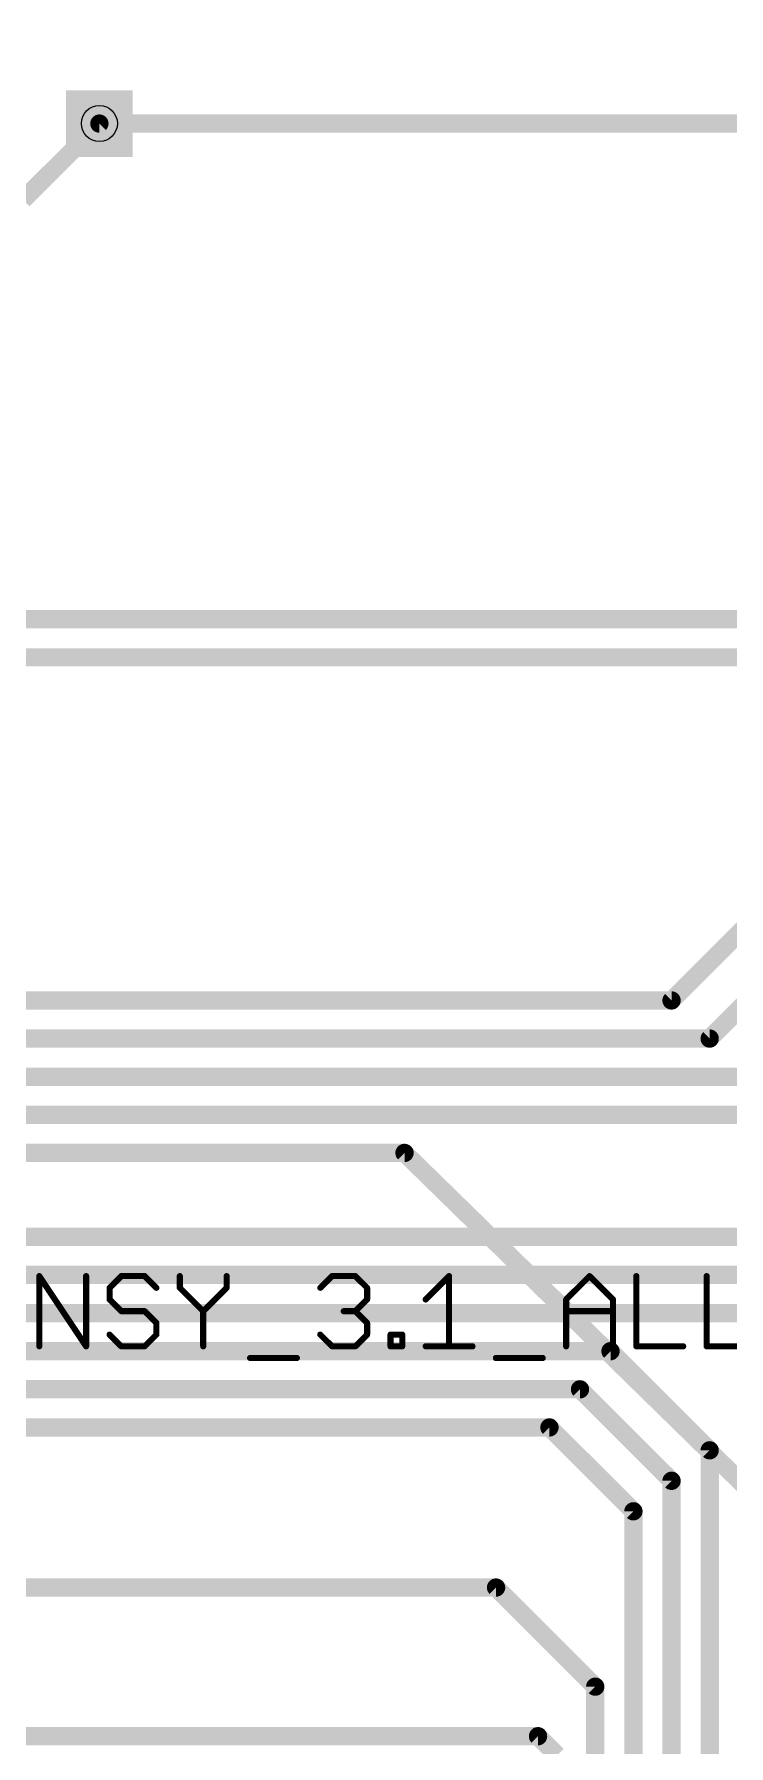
# Model space of a CAD drawing. Extents: x 4 to 288, y -28 to 191.
# Drawn here: x 111.95 to 123.51, y 48.55 to 77.05 of the extents above; entities that cross this region are included whole.
import ezdxf

# ---------------------------------------------------------------- set-up
doc = ezdxf.new("R2010")
doc.units = 0
doc.header["$MEASUREMENT"] = 0
doc.layers.get('0').update_dxf_attribs({"linetype": 'CONTINUOUS'})
for name, color, linetype in [('1', 22, 'CONTINUOUS'), ('16', 175, 'CONTINUOUS'), ('18', 82, 'CONTINUOUS'), ('20', 7, 'CONTINUOUS'), ('27', 253, 'CONTINUOUS'), ('44', 253, 'CONTINUOUS')]:
    doc.layers.add(name, color=color, linetype=linetype)

# ---------------------------------------------------------------- blocks, each defined once
blk = doc.blocks.new('SQUAREV')
blk.add_solid([(-0.5, -0.5), (0.5, -0.5), (-0.5, 0.5), (0.5, 0.5)])

msp = doc.modelspace()

# ---------------------------------------------------------------- linework, layer by layer
at = {"layer": '1', "const_width": 0.3048}
for points in [[(128.7132, 75.565), (113.03, 75.565)], [(126.492, 57.023), (106.3561, 57.023)], [(125.222, 56.388), (105.0862, 56.388)], [(124.841, 55.753), (103.8162, 55.753)], [(121.539, 55.118), (102.5462, 55.118)], [(121.539, 55.118), (123.19, 53.467)], [(121.031, 54.483), (101.2762, 54.483)], [(121.031, 54.483), (122.555, 52.959)], [(120.523, 53.848), (100.0062, 53.848)], [(120.523, 53.848), (121.92, 52.451)], [(123.19, 53.467), (123.19, 41.275)], [(122.555, 52.959), (122.555, 40.64)], [(121.92, 52.451), (121.92, 40.005)], [(98.806, 51.181), (119.634, 51.181)], [(119.634, 51.181), (121.285, 49.53)], [(121.285, 49.53), (121.285, 39.37)], [(96.4565, 48.7045), (120.3325, 48.7045)], [(120.3325, 48.7045), (120.65, 48.387)]]:
    msp.add_lwpolyline(points, dxfattribs=at)
at = {"layer": '1', "const_width": 0.1524}
for points in [[(113.03, 75.6412, 1), (113.03, 75.4888)], [(121.5929, 55.1719, 1), (121.4851, 55.0641)], [(121.539, 55.0418, 1), (121.539, 55.1942)], [(121.0849, 54.5369, 1), (120.9771, 54.4291)], [(121.031, 54.4068, 1), (121.031, 54.5592)], [(120.5769, 53.9019, 1), (120.4691, 53.7941)], [(120.523, 53.7718, 1), (120.523, 53.9242)], [(123.2662, 53.467, 1), (123.1138, 53.467)], [(123.1361, 53.4131, 1), (123.2439, 53.5209)], [(122.6312, 52.959, 1), (122.4788, 52.959)], [(122.5011, 52.9051, 1), (122.6089, 53.0129)], [(121.9962, 52.451, 1), (121.8438, 52.451)], [(121.8661, 52.3971, 1), (121.9739, 52.5049)], [(119.6879, 51.2349, 1), (119.5801, 51.1271)], [(119.634, 51.1048, 1), (119.634, 51.2572)], [(121.3612, 49.53, 1), (121.2088, 49.53)], [(121.2311, 49.4761, 1), (121.3389, 49.5839)], [(120.3864, 48.7584, 1), (120.2786, 48.6506)], [(120.3325, 48.6283, 1), (120.3325, 48.7807)]]:
    msp.add_lwpolyline(points, format="xyb", dxfattribs=at)
at = {"layer": '16', "const_width": 0.3048}
for points in [[(113.03, 75.565), (111.76, 74.295)], [(125.095, 67.31), (108.585, 67.31)], [(106.68, 66.675), (129.54, 66.675)], [(123.19, 60.325), (127, 64.135)], [(122.555, 60.96), (125.095, 63.5)], [(111.76, 60.96), (122.555, 60.96)], [(80.01, 60.325), (123.19, 60.325)], [(79.375, 59.69), (124.714, 59.69)], [(129.9832, 59.055), (78.74, 59.055)], [(78.105, 58.42), (118.11, 58.42)], [(118.11, 58.42), (125.4252, 51.2572)]]:
    msp.add_lwpolyline(points, dxfattribs=at)
at = {"layer": '16', "const_width": 0.1524}
for points in [[(113.0839, 75.5111, 1), (112.9761, 75.6189)], [(122.5011, 61.0139, 1), (122.6089, 60.9061)], [(122.555, 60.8838, 1), (122.555, 61.0362)], [(123.1361, 60.3789, 1), (123.2439, 60.2711)], [(123.19, 60.2488, 1), (123.19, 60.4012)], [(118.1633, 58.4744, 1), (118.0567, 58.3656)], [(118.11, 58.3438, 1), (118.11, 58.4962)]]:
    msp.add_lwpolyline(points, format="xyb", dxfattribs=at)
at = {"layer": '20', "const_width": 0.0254}
msp.add_lwpolyline([(71.1264, 186.0347, 2.9429), (202.1142, 186.0347)], format="xyb", dxfattribs=at)
at = {"layer": '27', "const_width": 0.0508}
for points in [[(112.0512, 56.3828, 1), (112.0089, 56.3546)], [(112.0555, 56.3687, 1), (112.0047, 56.3687)], [(112.8351, 56.3687, 1), (112.7843, 56.3687)], [(113.2249, 56.1738, 1), (113.1741, 56.1738)], [(113.1815, 56.1917, 1), (113.2174, 56.1558)], [(113.3944, 56.3941, 1), (113.3944, 56.3433)], [(113.4123, 56.3507, 1), (113.3764, 56.3866)], [(113.8021, 56.3866, 1), (113.7662, 56.3507)], [(113.7842, 56.3433, 1), (113.7842, 56.3941)], [(113.9611, 56.1558, 1), (113.997, 56.1917)], [(114.3943, 56.3687, 1), (114.3435, 56.3687)], [(114.3868, 56.1917, 1), (114.3509, 56.1558)], [(114.3435, 56.1738, 1), (114.3943, 56.1738)], [(115.1738, 56.3687, 1), (115.123, 56.3687)], [(115.123, 56.1738, 1), (115.1738, 56.1738)], [(115.1664, 56.1558, 1), (115.1305, 56.1917)], [(116.6897, 56.1917, 1), (116.7256, 56.1558)], [(116.9025, 56.3941, 1), (116.9025, 56.3433)], [(116.9205, 56.3507, 1), (116.8846, 56.3866)], [(117.3103, 56.3866, 1), (117.2744, 56.3507)], [(117.2923, 56.3433, 1), (117.2923, 56.3941)], [(117.5126, 56.1738, 1), (117.4618, 56.1738)], [(117.4693, 56.1558, 1), (117.5052, 56.1917)], [(118.8769, 56.3687, 1), (118.8261, 56.3687)], [(118.8695, 56.3507, 1), (118.8336, 56.3866)], [(121.2083, 56.3866, 1), (121.1724, 56.3507)], [(121.2083, 56.3507, 1), (121.1724, 56.3866)], [(121.9953, 56.3687, 1), (121.9445, 56.3687)], [(123.1647, 56.3687, 1), (123.1139, 56.3687)], [(113.2174, 55.9968, 1), (113.1815, 55.9609)], [(113.1741, 55.9789, 1), (113.2249, 55.9789)], [(117.4618, 55.9789, 1), (117.5126, 55.9789)], [(117.5052, 55.9609, 1), (117.4693, 55.9968)], [(118.4438, 55.9968, 1), (118.4797, 55.9609)], [(120.8259, 55.9789, 1), (120.7751, 55.9789)], [(120.7826, 55.9968, 1), (120.8185, 55.9609)], [(121.6055, 55.9789, 1), (121.5547, 55.9789)], [(121.5622, 55.9609, 1), (121.5981, 55.9968)], [(113.3944, 55.8094, 1), (113.3944, 55.7586)], [(113.3764, 55.766, 1), (113.4123, 55.8019)], [(113.8021, 55.8019, 1), (113.7662, 55.766)], [(113.7842, 55.7586, 1), (113.7842, 55.8094)], [(114.0045, 55.5891, 1), (113.9536, 55.5891)], [(113.9611, 55.5711, 1), (113.997, 55.607)], [(114.784, 55.784, 1), (114.7332, 55.784)], [(114.7407, 55.8019, 1), (114.7766, 55.766)], [(114.7407, 55.766, 1), (114.7766, 55.8019)], [(117.0974, 55.8094, 1), (117.0974, 55.7586)], [(117.3103, 55.8019, 1), (117.2744, 55.766)], [(117.2744, 55.8019, 1), (117.3103, 55.766)], [(117.2923, 55.7586, 1), (117.2923, 55.8094)], [(117.5126, 55.5891, 1), (117.4618, 55.5891)], [(117.4693, 55.5711, 1), (117.5052, 55.607)], [(120.8005, 55.8094, 1), (120.8005, 55.7586)], [(121.5801, 55.7586, 1), (121.5801, 55.8094)], [(113.2174, 55.4121, 1), (113.1815, 55.3762)], [(113.9536, 55.3942, 1), (114.0045, 55.3942)], [(113.997, 55.3762, 1), (113.9611, 55.4121)], [(116.7256, 55.4121, 1), (116.6897, 55.3762)], [(117.4618, 55.3942, 1), (117.5126, 55.3942)], [(117.5052, 55.3762, 1), (117.4693, 55.4121)], [(117.9024, 55.3942, 1), (117.8516, 55.3942)], [(117.877, 55.4196, 1), (117.877, 55.3688)], [(118.0973, 55.3942, 1), (118.0465, 55.3942)], [(118.0719, 55.3688, 1), (118.0719, 55.4196)], [(112.0047, 55.1993, 1), (112.0555, 55.1993)], [(112.7843, 55.1993, 1), (112.8351, 55.1993)], [(112.7885, 55.1852, 1), (112.8308, 55.2134)], [(113.3944, 55.2247, 1), (113.3944, 55.1739)], [(113.3764, 55.1813, 1), (113.4123, 55.2172)], [(113.7662, 55.2172, 1), (113.8021, 55.1813)], [(113.7842, 55.1739, 1), (113.7842, 55.2247)], [(114.7332, 55.1993, 1), (114.784, 55.1993)], [(115.5382, 55.0298, 1), (115.5382, 54.979)], [(116.3178, 54.979, 1), (116.3178, 55.0298)], [(116.9025, 55.2247, 1), (116.9025, 55.1739)], [(116.8846, 55.1813, 1), (116.9205, 55.2172)], [(117.2744, 55.2172, 1), (117.3103, 55.1813)], [(117.2923, 55.1739, 1), (117.2923, 55.2247)], [(117.877, 55.2247, 1), (117.877, 55.1739)], [(117.8516, 55.1993, 1), (117.9024, 55.1993)], [(118.0465, 55.1993, 1), (118.0973, 55.1993)], [(118.0719, 55.1739, 1), (118.0719, 55.2247)], [(118.4617, 55.2247, 1), (118.4617, 55.1739)], [(118.8261, 55.1993, 1), (118.8769, 55.1993)], [(119.2413, 55.1739, 1), (119.2413, 55.2247)], [(119.6311, 55.0298, 1), (119.6311, 54.979)], [(120.4107, 54.979, 1), (120.4107, 55.0298)], [(120.7751, 55.1993, 1), (120.8259, 55.1993)], [(121.5547, 55.1993, 1), (121.6055, 55.1993)], [(121.9699, 55.2247, 1), (121.9699, 55.1739)], [(121.9445, 55.1993, 1), (121.9953, 55.1993)], [(122.7495, 55.1739, 1), (122.7495, 55.2247)], [(123.1393, 55.2247, 1), (123.1393, 55.1739)], [(123.1139, 55.1993, 1), (123.1647, 55.1993)]]:
    msp.add_lwpolyline(points, format="xyb", dxfattribs=at)
at = {"layer": '27', "const_width": 0.1016}
for points in [[(112.0301, 55.1993), (112.0301, 56.3687)], [(112.0301, 56.3687), (112.8097, 55.1993)], [(112.8097, 55.1993), (112.8097, 56.3687)], [(113.3944, 56.3687), (113.1995, 56.1738)], [(113.1995, 56.1738), (113.1995, 55.9789)], [(113.7842, 56.3687), (113.3944, 56.3687)], [(113.9791, 56.1738), (113.7842, 56.3687)], [(114.3689, 56.3687), (114.3689, 56.1738)], [(114.3689, 56.1738), (114.7586, 55.784)], [(114.7586, 55.784), (115.1484, 56.1738)], [(115.1484, 56.1738), (115.1484, 56.3687)], [(116.7076, 56.1738), (116.9025, 56.3687)], [(116.9025, 56.3687), (117.2923, 56.3687)], [(117.2923, 56.3687), (117.4872, 56.1738)], [(117.4872, 56.1738), (117.4872, 55.9789)], [(118.4617, 55.9789), (118.8515, 56.3687)], [(118.8515, 56.3687), (118.8515, 55.1993)], [(120.8005, 55.9789), (121.1903, 56.3687)], [(121.1903, 56.3687), (121.5801, 55.9789)], [(121.9699, 56.3687), (121.9699, 55.1993)], [(123.1393, 56.3687), (123.1393, 55.1993)], [(113.1995, 55.9789), (113.3944, 55.784)], [(117.4872, 55.9789), (117.2923, 55.784)], [(120.8005, 55.1993), (120.8005, 55.9789)], [(121.5801, 55.9789), (121.5801, 55.1993)], [(113.3944, 55.784), (113.7842, 55.784)], [(113.7842, 55.784), (113.9791, 55.5891)], [(113.9791, 55.5891), (113.9791, 55.3942)], [(114.7586, 55.784), (114.7586, 55.1993)], [(117.2923, 55.784), (117.0974, 55.784)], [(117.2923, 55.784), (117.4872, 55.5891)], [(117.4872, 55.5891), (117.4872, 55.3942)], [(120.8005, 55.784), (121.5801, 55.784)], [(113.3944, 55.1993), (113.1995, 55.3942)], [(113.9791, 55.3942), (113.7842, 55.1993)], [(116.9025, 55.1993), (116.7076, 55.3942)], [(117.4872, 55.3942), (117.2923, 55.1993)], [(117.877, 55.1993), (117.877, 55.3942)], [(117.877, 55.3942), (118.0719, 55.3942)], [(118.0719, 55.3942), (118.0719, 55.1993)], [(113.7842, 55.1993), (113.3944, 55.1993)], [(115.5382, 55.0044), (116.3178, 55.0044)], [(117.2923, 55.1993), (116.9025, 55.1993)], [(118.0719, 55.1993), (117.877, 55.1993)], [(118.4617, 55.1993), (119.2413, 55.1993)], [(119.6311, 55.0044), (120.4107, 55.0044)], [(121.9699, 55.1993), (122.7495, 55.1993)], [(123.1393, 55.1993), (123.9189, 55.1993)]]:
    msp.add_lwpolyline(points, dxfattribs=at)
at = {"layer": '44'}
msp.add_circle((113.03, 75.565), 0.3, dxfattribs=at)

# ---------------------------------------------------------------- block references
at = {"layer": '18', "xscale": 1.108, "yscale": 1.108}
msp.add_blockref('SQUAREV', (113.03, 75.565), dxfattribs=at)
msp.add_blockref('SQUAREV', (113.03, 75.565), dxfattribs=at)

doc.saveas('drawing.dxf')
